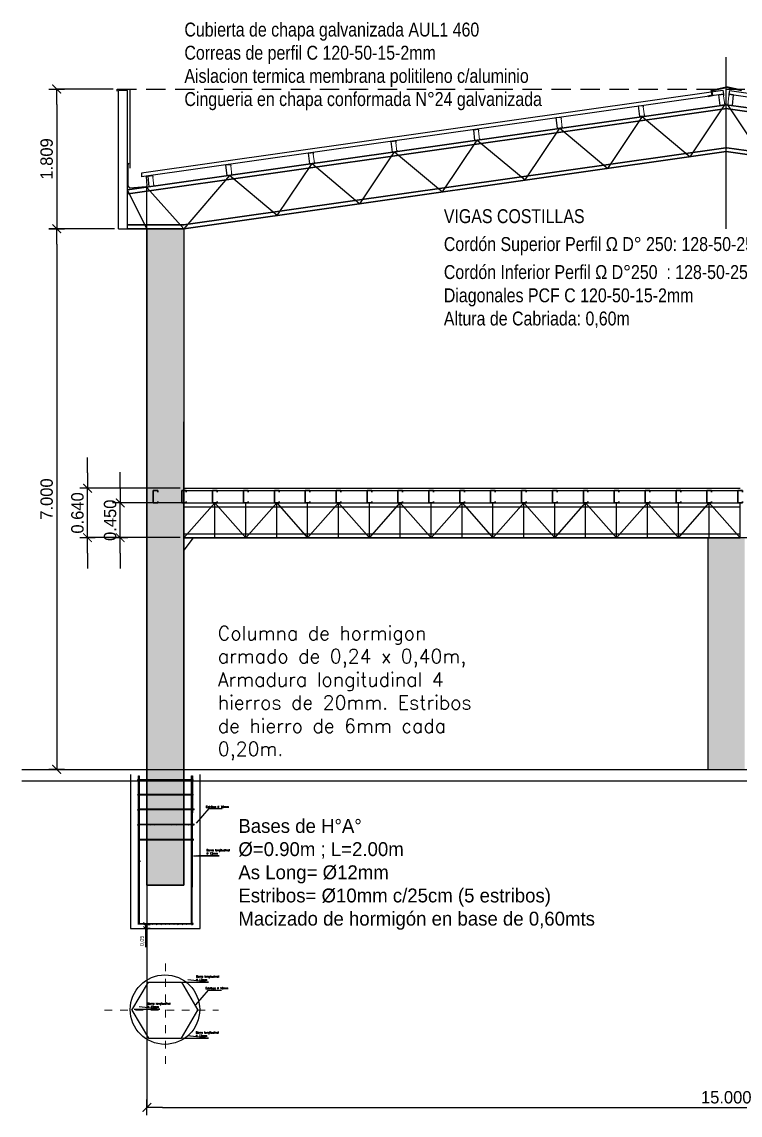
# Model space of a CAD drawing. Header units: millimetres. Extents: x -20 to 118, y -57 to 37.
# Drawn here: x -10.14 to -0.84, y 11.84 to 25.99 of the extents above; entities that cross this region are included whole.
import ezdxf

# ---------------------------------------------------------------- set-up
doc = ezdxf.new("R2010")
doc.units = ezdxf.units.MM
for name, pattern in [('DASHDOT2', [12.7, 6.35, -3.175, 0, -3.175]), ('HIDDEN', [0.375, 0.25, -0.125]), ('RAYITAS', [0.375, 0.25, -0.125])]:
    doc.linetypes.add(name, pattern=pattern)
doc.layers.get('0').update_dxf_attribs({"linetype": 'CONTINUOUS'})
doc.layers.get('Defpoints').update_dxf_attribs({"linetype": 'CONTINUOUS'})
doc.layers.add('0.18', color=253, linetype='CONTINUOUS', lineweight=18)
doc.layers.add('TEXTO', color=7, linetype='CONTINUOUS', lineweight=25)
doc.layers.add('diagonales', color=1, linetype='DASHDOT2')
doc.styles.add('ROMANS', font='romans')
doc.dimstyles.new('1-100', dxfattribs={"dimscale": 0.05, "dimtxt": 2.5, "dimasz": 2.5, "dimexe": 1.25, "dimexo": 0.625, "dimtad": 1, "dimzin": 1, "dimtxsty": 'Standard', "dimcen": 0, "dimadec": 0, "dimazin": 0, "dimtm": 1e-09, "dimtfac": 1, "dimtofl": 0, "dimtmove": 0, "dimatfit": 3, "dimfxl": 1.25, "dimarcsym": 0})
doc.dimstyles.new('CABREADAS', dxfattribs={"dimtxt": 0.16, "dimasz": 0.2, "dimexe": 0, "dimexo": 0.05, "dimgap": 0.05, "dimtad": 1, "dimdec": 3, "dimzin": 0, "dimdsep": 46, "dimtxsty": 'Standard', "dimblk": 'COTA_N', "dimcen": 0.1, "dimclrd": 256, "dimclrt": 256, "dimadec": 0, "dimazin": 0, "dimtfac": 1, "dimtdec": 3, "dimtix": 1, "dimtmove": 2, "dimatfit": 3, "dimldrblk": 'COTA_N', "dimfxl": 0, "dimtolj": 1, "dimtzin": 0, "dimarcsym": 0})
doc.dimstyles.get("Standard").update_dxf_attribs({"dimtxt": 0.18, "dimasz": 0.18, "dimexe": 0.18, "dimexo": 0.0625, "dimgap": 0.09, "dimtad": 0, "dimtih": 1, "dimtoh": 1, "dimdec": 4, "dimzin": 0, "dimdsep": 46, "dimtxsty": 'Standard', "dimcen": 0.09, "dimadec": 0, "dimazin": 0, "dimtfac": 1, "dimtdec": 4, "dimtofl": 0, "dimtmove": 0, "dimatfit": 3, "dimfxl": 1, "dimtolj": 1, "dimtzin": 0, "dimarcsym": 0})

# ---------------------------------------------------------------- blocks, each defined once
blk = doc.blocks.new('_OBLIQUE')
at = {"color": 0, "linetype": 'ByBlock'}
blk.add_line((-0.5, -0.5), (0.5, 0.5), dxfattribs=at)
blk = doc.blocks.new('*D172')
at = {"layer": '0.18', "color": 0, "lineweight": -2, "ltscale": 0.08, "transparency": 16777216}
for p, q in [((359.96, 71.857), (360.034, 71.857)), ((359.96, 71.807), (360.034, 71.807)), ((359.972, 71.857), (359.972, 71.807)), ((359.972, 71.807), (359.972, 71.561))]:
    blk.add_line(p, q, dxfattribs=at)
at = {"layer": 'Defpoints', "color": 0, "ltscale": 0.08, "transparency": 16777216}
for p in [(359.929, 71.857), (359.929, 71.807), (359.972, 71.807)]:
    blk.add_point(p, dxfattribs=at)
at = {"layer": '0.18', "color": 0, "lineweight": -2, "ltscale": 0.08, "transparency": 16777216, "xscale": 0.05, "yscale": 0.05, "zscale": 0.05}
for p, rotation in [((359.972, 71.857), 90), ((359.972, 71.807), 270)]:
    blk.add_blockref('_OBLIQUE', p, dxfattribs=dict(at, rotation=rotation))
at = {"layer": '0.18', "color": 0, "lineweight": 18, "ltscale": 0.08, "transparency": 16777216, "insert": (359.93, 71.644), "char_height": 0.05, "attachment_point": 5, "rotation": 90}
blk.add_mtext('0,05', dxfattribs=at)
blk = doc.blocks.new('COTA_N')
for p, q in [((-1, 0), (0, 0)), ((0, 0.5), (0, -0.5))]:
    blk.add_line(p, q)
at = {"const_width": 0.065}
blk.add_lwpolyline([(0.141, 0.141), (0.283, 0.283), (0, 0), (-0.141, -0.141), (-0.283, -0.283)], dxfattribs=at)
blk = doc.blocks.new('*D184')
at = {"color": 0, "lineweight": -2, "transparency": 16777216}
for p, q in [((-9.635, 23.313), (-9.685, 23.313)), ((-9.635, 16.313), (-9.685, 16.313))]:
    blk.add_line(p, q, dxfattribs=at)
at = {"lineweight": -2, "transparency": 16777216}
blk.add_line((-9.685, 23.113), (-9.685, 16.513), dxfattribs=at)
at = {"layer": 'Defpoints', "color": 0, "transparency": 16777216}
for p in [(-9.685, 23.313), (-9.685, 16.313), (-9.685, 16.313)]:
    blk.add_point(p, dxfattribs=at)
at = {"lineweight": -2, "transparency": 16777216, "xscale": 0.2, "yscale": 0.2, "zscale": 0.2}
for p, rotation in [((-9.685, 23.313), 90), ((-9.685, 16.313), 270)]:
    blk.add_blockref('COTA_N', p, dxfattribs=dict(at, rotation=rotation))
at = {"transparency": 16777216, "insert": (-9.815, 19.813), "char_height": 0.16, "attachment_point": 5, "rotation": 90}
blk.add_mtext('\\A1;7.000', dxfattribs=at)
blk = doc.blocks.new('perfil c 160')
at = {"color": 240, "lineweight": 35, "true_color": 0xed1f24}
for p, q in [((-3431.862, -2449.393), (-3431.922, -2449.393)), ((-3431.922, -2449.393), (-3431.922, -2449.553)), ((-3431.862, -2449.413), (-3431.862, -2449.393)), ((-3431.862, -2449.553), (-3431.862, -2449.533)), ((-3431.922, -2449.553), (-3431.862, -2449.553))]:
    blk.add_line(p, q, dxfattribs=at)
blk = doc.blocks.new('*D189')
at = {"lineweight": -2, "transparency": 16777216}
for p, q in [((-8.863, 19.963), (-8.863, 20.163)), ((-8.863, 19.313), (-8.863, 19.763)), ((-8.863, 19.113), (-8.863, 18.913))]:
    blk.add_line(p, q, dxfattribs=at)
at = {"color": 0, "lineweight": -2, "transparency": 16777216}
for p, q in [((-8.057, 19.763), (-8.863, 19.763)), ((-8.087, 19.313), (-8.863, 19.313))]:
    blk.add_line(p, q, dxfattribs=at)
at = {"layer": 'Defpoints', "color": 0, "transparency": 16777216}
for p in [(-8.863, 19.763), (-8.007, 19.763), (-8.037, 19.313)]:
    blk.add_point(p, dxfattribs=at)
at = {"lineweight": -2, "transparency": 16777216, "xscale": 0.2, "yscale": 0.2, "zscale": 0.2}
for p, rotation in [((-8.863, 19.763), 270), ((-8.863, 19.313), 90)]:
    blk.add_blockref('COTA_N', p, dxfattribs=dict(at, rotation=rotation))
at = {"transparency": 16777216, "insert": (-8.993, 19.538), "char_height": 0.16, "attachment_point": 5, "rotation": 90}
blk.add_mtext('\\A1;0.450', dxfattribs=at)
blk = doc.blocks.new('*D190')
at = {"lineweight": -2, "transparency": 16777216}
for p, q in [((-9.286, 20.153), (-9.286, 20.353)), ((-9.286, 19.313), (-9.286, 19.953)), ((-9.286, 19.113), (-9.286, 18.913))]:
    blk.add_line(p, q, dxfattribs=at)
at = {"color": 0, "lineweight": -2, "transparency": 16777216}
for p, q in [((-8.087, 19.953), (-9.286, 19.953)), ((-8.087, 19.313), (-9.286, 19.313))]:
    blk.add_line(p, q, dxfattribs=at)
at = {"layer": 'Defpoints', "color": 0, "transparency": 16777216}
for p in [(-9.286, 19.953), (-8.037, 19.953), (-8.037, 19.313)]:
    blk.add_point(p, dxfattribs=at)
at = {"lineweight": -2, "transparency": 16777216, "xscale": 0.2, "yscale": 0.2, "zscale": 0.2}
for p, rotation in [((-9.286, 19.953), 270), ((-9.286, 19.313), 90)]:
    blk.add_blockref('COTA_N', p, dxfattribs=dict(at, rotation=rotation))
at = {"transparency": 16777216, "insert": (-9.416, 19.633), "char_height": 0.16, "attachment_point": 5, "rotation": 90}
blk.add_mtext('\\A1;0.640', dxfattribs=at)
blk = doc.blocks.new('*D192')
at = {"color": 0, "lineweight": -2, "transparency": 16777216}
for p, q in [((-8.517, 16.263), (-8.517, 11.936)), ((6.483, 16.263), (6.483, 11.936))]:
    blk.add_line(p, q, dxfattribs=at)
at = {"lineweight": -2, "transparency": 16777216}
blk.add_line((-8.317, 11.936), (6.283, 11.936), dxfattribs=at)
at = {"layer": 'Defpoints', "color": 0, "transparency": 16777216}
for p in [(-8.517, 16.313), (6.483, 16.313), (6.483, 11.936)]:
    blk.add_point(p, dxfattribs=at)
at = {"lineweight": -2, "transparency": 16777216, "xscale": 0.2, "yscale": 0.2, "zscale": 0.2, "rotation": 180}
blk.add_blockref('COTA_N', (-8.517, 11.936), dxfattribs=at)
at = {"lineweight": -2, "transparency": 16777216, "xscale": 0.2, "yscale": 0.2, "zscale": 0.2}
blk.add_blockref('COTA_N', (6.483, 11.936), dxfattribs=at)
at = {"transparency": 16777216, "insert": (-1.017, 12.066), "char_height": 0.16, "attachment_point": 5}
blk.add_mtext('\\A1;15.000', dxfattribs=at)
blk = doc.blocks.new('*D185')
at = {"color": 0, "lineweight": -2, "transparency": 16777216}
for p, q in [((-8.953, 25.122), (-9.685, 25.122)), ((-8.937, 23.313), (-9.685, 23.313))]:
    blk.add_line(p, q, dxfattribs=at)
at = {"lineweight": -2, "transparency": 16777216}
blk.add_line((-9.685, 24.922), (-9.685, 23.513), dxfattribs=at)
at = {"layer": 'Defpoints', "color": 0, "transparency": 16777216}
for p in [(-8.903, 25.122), (-9.685, 23.313), (-8.887, 23.313)]:
    blk.add_point(p, dxfattribs=at)
at = {"lineweight": -2, "transparency": 16777216, "xscale": 0.2, "yscale": 0.2, "zscale": 0.2}
for p, rotation in [((-9.685, 25.122), 90), ((-9.685, 23.313), 270)]:
    blk.add_blockref('COTA_N', p, dxfattribs=dict(at, rotation=rotation))
at = {"transparency": 16777216, "insert": (-9.815, 24.217), "char_height": 0.16, "attachment_point": 5, "rotation": 90}
blk.add_mtext('\\A1;1.809', dxfattribs=at)
blk = doc.blocks.new('base')
at = {"ltscale": 0.08}
for p, q in [((359.78, 73.798), (359.78, 71.803)), ((360.68, 71.803), (360.68, 73.798)), ((359.875, 73.733), (360.287, 73.733)), ((360.287, 73.723), (359.875, 73.723)), ((359.907, 73.723), (359.917, 73.733)), ((359.912, 73.723), (359.922, 73.733)), ((359.962, 73.723), (359.972, 73.733)), ((359.967, 73.723), (359.977, 73.733)), ((360.017, 73.723), (360.027, 73.733)), ((360.022, 73.723), (360.032, 73.733)), ((360.072, 73.723), (360.082, 73.733)), ((360.077, 73.723), (360.087, 73.733)), ((360.127, 73.723), (360.137, 73.733)), ((360.132, 73.723), (360.142, 73.733)), ((360.182, 73.723), (360.192, 73.733)), ((360.187, 73.723), (360.197, 73.733)), ((360.238, 73.723), (360.248, 73.733)), ((360.243, 73.723), (360.253, 73.733)), ((360.287, 73.733), (360.585, 73.733)), ((360.585, 73.723), (360.287, 73.723)), ((360.293, 73.723), (360.303, 73.733)), ((360.298, 73.723), (360.308, 73.733)), ((360.348, 73.723), (360.358, 73.733)), ((360.353, 73.723), (360.363, 73.733)), ((360.403, 73.723), (360.413, 73.733)), ((360.408, 73.723), (360.418, 73.733)), ((360.458, 73.723), (360.468, 73.733)), ((360.463, 73.723), (360.473, 73.733)), ((360.513, 73.723), (360.523, 73.733)), ((360.518, 73.723), (360.528, 73.733)), ((360.568, 73.723), (360.578, 73.733)), ((360.573, 73.723), (360.583, 73.733)), ((359.875, 73.542), (360.287, 73.542)), ((360.287, 73.532), (359.875, 73.532)), ((359.907, 73.532), (359.917, 73.542)), ((359.912, 73.532), (359.922, 73.542)), ((359.962, 73.532), (359.972, 73.542)), ((359.967, 73.532), (359.977, 73.542)), ((360.017, 73.532), (360.027, 73.542)), ((360.022, 73.532), (360.032, 73.542)), ((360.072, 73.532), (360.082, 73.542)), ((360.077, 73.532), (360.087, 73.542)), ((360.127, 73.532), (360.137, 73.542)), ((360.132, 73.532), (360.142, 73.542)), ((360.182, 73.532), (360.192, 73.542)), ((360.187, 73.532), (360.197, 73.542)), ((360.238, 73.532), (360.248, 73.542)), ((360.243, 73.532), (360.253, 73.542)), ((360.287, 73.542), (360.585, 73.542)), ((360.585, 73.532), (360.287, 73.532)), ((360.293, 73.532), (360.303, 73.542)), ((360.298, 73.532), (360.308, 73.542)), ((360.348, 73.532), (360.358, 73.542)), ((360.353, 73.532), (360.363, 73.542)), ((360.403, 73.532), (360.413, 73.542)), ((360.408, 73.532), (360.418, 73.542)), ((360.458, 73.532), (360.468, 73.542)), ((360.463, 73.532), (360.473, 73.542)), ((360.513, 73.532), (360.523, 73.542)), ((360.518, 73.532), (360.528, 73.542)), ((360.568, 73.532), (360.578, 73.542)), ((360.573, 73.532), (360.583, 73.542)), ((359.888, 73.352), (360.3, 73.352)), ((360.3, 73.342), (359.888, 73.342)), ((359.92, 73.342), (359.93, 73.352)), ((359.925, 73.342), (359.935, 73.352)), ((359.975, 73.342), (359.985, 73.352)), ((359.98, 73.342), (359.99, 73.352)), ((360.03, 73.342), (360.04, 73.352)), ((360.035, 73.342), (360.045, 73.352)), ((360.085, 73.342), (360.095, 73.352)), ((360.09, 73.342), (360.1, 73.352)), ((360.14, 73.342), (360.15, 73.352)), ((360.145, 73.342), (360.155, 73.352)), ((360.195, 73.342), (360.205, 73.352)), ((360.2, 73.342), (360.21, 73.352)), ((360.251, 73.342), (360.261, 73.352)), ((360.256, 73.342), (360.266, 73.352)), ((360.3, 73.352), (360.598, 73.352)), ((360.598, 73.342), (360.3, 73.342)), ((360.306, 73.342), (360.316, 73.352)), ((360.311, 73.342), (360.321, 73.352)), ((360.361, 73.342), (360.371, 73.352)), ((360.366, 73.342), (360.376, 73.352)), ((360.416, 73.342), (360.426, 73.352)), ((360.421, 73.342), (360.431, 73.352)), ((360.471, 73.342), (360.481, 73.352)), ((360.476, 73.342), (360.486, 73.352)), ((360.526, 73.342), (360.536, 73.352)), ((360.531, 73.342), (360.541, 73.352)), ((360.568, 73.337), (360.578, 73.347)), ((360.573, 73.337), (360.583, 73.347)), ((360.582, 73.342), (360.592, 73.352)), ((360.587, 73.342), (360.597, 73.352)), ((359.888, 73.156), (360.3, 73.156)), ((360.3, 73.146), (359.888, 73.146)), ((359.92, 73.146), (359.93, 73.156)), ((359.925, 73.146), (359.935, 73.156)), ((359.975, 73.146), (359.985, 73.156)), ((359.98, 73.146), (359.99, 73.156)), ((360.03, 73.146), (360.04, 73.156)), ((360.035, 73.146), (360.045, 73.156)), ((360.085, 73.146), (360.095, 73.156)), ((360.09, 73.146), (360.1, 73.156)), ((360.14, 73.146), (360.15, 73.156)), ((360.145, 73.146), (360.155, 73.156)), ((360.195, 73.146), (360.205, 73.156)), ((360.2, 73.146), (360.21, 73.156)), ((360.251, 73.146), (360.261, 73.156)), ((360.256, 73.146), (360.266, 73.156)), ((360.3, 73.156), (360.598, 73.156)), ((360.598, 73.146), (360.3, 73.146)), ((360.306, 73.146), (360.316, 73.156)), ((360.311, 73.146), (360.321, 73.156)), ((360.361, 73.146), (360.371, 73.156)), ((360.366, 73.146), (360.376, 73.156)), ((360.416, 73.146), (360.426, 73.156)), ((360.421, 73.146), (360.431, 73.156)), ((360.471, 73.146), (360.481, 73.156)), ((360.476, 73.146), (360.486, 73.156)), ((360.526, 73.146), (360.536, 73.156)), ((360.531, 73.146), (360.541, 73.156)), ((360.568, 73.141), (360.578, 73.151)), ((360.573, 73.141), (360.583, 73.151)), ((360.582, 73.146), (360.592, 73.156)), ((360.587, 73.146), (360.597, 73.156)), ((359.888, 72.96), (360.3, 72.96)), ((360.3, 72.95), (359.888, 72.95)), ((359.92, 72.95), (359.93, 72.96)), ((359.925, 72.95), (359.935, 72.96)), ((359.975, 72.95), (359.985, 72.96)), ((359.98, 72.95), (359.99, 72.96)), ((360.03, 72.95), (360.04, 72.96)), ((360.035, 72.95), (360.045, 72.96)), ((360.085, 72.95), (360.095, 72.96)), ((360.09, 72.95), (360.1, 72.96)), ((360.14, 72.95), (360.15, 72.96)), ((360.145, 72.95), (360.155, 72.96)), ((360.195, 72.95), (360.205, 72.96)), ((360.2, 72.95), (360.21, 72.96)), ((360.251, 72.95), (360.261, 72.96)), ((360.256, 72.95), (360.266, 72.96)), ((360.3, 72.96), (360.598, 72.96)), ((360.598, 72.95), (360.3, 72.95)), ((360.306, 72.95), (360.316, 72.96)), ((360.311, 72.95), (360.321, 72.96)), ((360.361, 72.95), (360.371, 72.96)), ((360.366, 72.95), (360.376, 72.96)), ((360.416, 72.95), (360.426, 72.96)), ((360.421, 72.95), (360.431, 72.96)), ((360.471, 72.95), (360.481, 72.96)), ((360.476, 72.95), (360.486, 72.96)), ((360.526, 72.95), (360.536, 72.96)), ((360.531, 72.95), (360.541, 72.96)), ((359.891, 72.669), (359.901, 72.679)), ((359.896, 72.669), (359.906, 72.679)), ((359.78, 71.803), (360.68, 71.803)), ((359.875, 71.869), (360.287, 71.869)), ((360.287, 71.859), (359.875, 71.859)), ((359.946, 71.854), (359.956, 71.864)), ((359.951, 71.854), (359.961, 71.864)), ((360.002, 71.854), (360.012, 71.864)), ((360.007, 71.854), (360.017, 71.864)), ((360.057, 71.854), (360.067, 71.864)), ((360.062, 71.854), (360.072, 71.864)), ((360.112, 71.854), (360.122, 71.864)), ((360.117, 71.854), (360.127, 71.864)), ((360.167, 71.854), (360.177, 71.864)), ((360.172, 71.854), (360.182, 71.864)), ((360.222, 71.854), (360.232, 71.864)), ((360.227, 71.854), (360.237, 71.864)), ((360.277, 71.854), (360.287, 71.864)), ((360.282, 71.854), (360.292, 71.864)), ((360.287, 71.869), (360.585, 71.869)), ((360.585, 71.859), (360.287, 71.859)), ((360.333, 71.854), (360.343, 71.864)), ((360.338, 71.854), (360.348, 71.864)), ((360.388, 71.854), (360.398, 71.864)), ((360.393, 71.854), (360.403, 71.864)), ((360.403, 71.859), (360.413, 71.869)), ((360.408, 71.859), (360.418, 71.869)), ((360.443, 71.854), (360.453, 71.864)), ((360.448, 71.854), (360.458, 71.864)), ((360.498, 71.854), (360.508, 71.864)), ((360.503, 71.854), (360.513, 71.864))]:
    blk.add_line(p, q, dxfattribs=at)
blk.add_line((360.568, 71.856), (360.58, 71.856))
blk.add_lwpolyline([(359.88, 73.783), (359.892, 73.783), (359.892, 71.859), (359.88, 71.859), (359.88, 73.783)])
blk.add_lwpolyline([(360.568, 71.856), (360.568, 73.783), (360.58, 73.783), (360.574, 71.856)], dxfattribs=at)
for centre, start, end in [((359.875, 73.728), 90, 270), ((360.585, 73.728), 270, 90), ((359.875, 73.537), 90, 270), ((360.585, 73.537), 270, 90), ((359.875, 73.342), 90, 270), ((359.888, 73.347), 90, 270), ((360.585, 73.342), 270, 90), ((360.598, 73.347), 270, 90), ((359.875, 73.146), 90, 270), ((359.888, 73.151), 90, 270), ((360.585, 73.146), 270, 90), ((360.598, 73.151), 270, 90), ((359.888, 72.955), 90, 270), ((360.585, 71.865), 270, 90)]:
    blk.add_arc(centre, 0.005, start, end, dxfattribs=at)
at = {"layer": 'diagonales', "color": 2, "char_height": 0.025, "attachment_point": 4, "style": 'ROMANS'}
for s, insert, width in [('Estribos %%C 10mm', (360.755, 73.379), 0.33101), ('Barra longitudinal %%C 12mm', (360.764, 72.797), 0.33884)]:
    blk.add_mtext(s, dxfattribs=dict(at, insert=insert, width=width))
at = {"layer": '0.18', "lineweight": 18, "ltscale": 0.08}
dim = blk.add_linear_dim(base=(359.972, 71.807), p1=(359.929, 71.857), p2=(359.929, 71.807), angle=270, dimstyle='1-100', override={"dimtxt": 1, "dimasz": 1, "dimgap": 0.25, "dimblk1": 'OBLIQUE', "dimblk2": 'OBLIQUE', "dimsah": 1}, dxfattribs=at)
dim.commit()
dim.dimension.update_dxf_attribs({"geometry": '*D172', "text_midpoint": (359.972, 71.644), "dimtype": 129})
at = {"layer": 'diagonales', "linetype": 'Continuous'}
blk.add_leader([(360.631, 73.167), (360.796, 73.356), (360.963, 73.356)], dimstyle='Standard', override={"dimasz": 0.05}, dxfattribs=at)
at = {"layer": 'diagonales', "linetype": 'Continuous', "annotation_type": 0, "has_hookline": 1, "hookline_direction": 0, "text_width": 0.327}
blk.add_leader([(360.592, 72.747), (360.926, 72.747), (360.657, 72.747)], dimstyle='Standard', override={"dimasz": 0.05}, dxfattribs=at)

msp = doc.modelspace()

# ---------------------------------------------------------------- hatches: boundary and pattern name
at = {"true_color": 0x939598}
h = msp.add_hatch(color=252, dxfattribs=at)
h.dxf.hatch_style = 1
h.paths.add_polyline_path([(-8.0372, 20.8129), (-8.0371, 23.3129), (-8.5171, 23.3129), (-8.5171, 16.3129), (-8.0372, 16.3129)])
h.paths.add_polyline_path([(-8.0372, 16.3129), (-8.5171, 16.3129), (-8.5171, 16.181), (-8.2202, 16.181), (-8.0372, 16.181)])
h.paths.add_polyline_path([(-8.0372, 16.1629), (-8.5171, 16.1629), (-8.5171, 15.9902), (-8.2202, 15.9902), (-8.0372, 15.9902)])
h.paths.add_polyline_path([(-8.0372, 15.9802), (-8.2202, 15.9802), (-8.5171, 15.9802), (-8.5171, 15.7995), (-8.2071, 15.7995), (-8.0372, 15.7995)])
h.paths.add_polyline_path([(-8.0372, 15.7895), (-8.2071, 15.7895), (-8.5171, 15.7895), (-8.5171, 15.6038), (-8.2071, 15.6038), (-8.0372, 15.6038)])
h.paths.add_polyline_path([(-8.0372, 15.5938), (-8.2071, 15.5938), (-8.5171, 15.5938), (-8.5171, 15.4081), (-8.2071, 15.4081), (-8.0371, 15.4081)])
h.paths.add_polyline_path([(-8.0371, 15.3981), (-8.2071, 15.3981), (-8.5171, 15.3981), (-8.5171, 14.8129), (-8.0371, 14.8129)])
h = msp.add_hatch(color=252, dxfattribs=at)
h.dxf.hatch_style = 1
h.paths.add_polyline_path([(-0.7771, 19.3129), (-0.8371, 19.3129), (-0.9513, 19.3129), (-1.2571, 19.3129), (-1.2571, 16.3129), (-0.7771, 16.3129)])
at = {"layer": '0.18'}
h = msp.add_hatch(color=256, dxfattribs=at)
edge = h.paths.add_edge_path()
edge.add_arc((-8.2772, 13.5572), 0.004, 0, 360)
h = msp.add_hatch(color=256, dxfattribs=at)
edge = h.paths.add_edge_path()
edge.add_arc((-7.8633, 13.1953), 0.004, 0, 360)

# ---------------------------------------------------------------- linework, layer by layer
for p, q in [((-1.0171, 23.3129), (-1.0171, 25.5339)), ((-1.0171, 23.3129), (-1.0171, 25.5339)), ((-8.8871, 23.3129), (-8.8871, 25.1049)), ((-8.7671, 25.1049), (-8.8871, 25.1049)), ((-8.7671, 23.3129), (-8.7671, 25.1049)), ((-1.4857, 24.2461), (-1.0369, 24.9161)), ((-0.5486, 24.2461), (-0.9974, 24.9161)), ((-2.5511, 24.0944), (-2.1023, 24.7643)), ((-2.1067, 24.768), (-1.4857, 24.2461)), ((-3.6208, 23.9456), (-3.1721, 24.6163)), ((-3.1721, 24.6163), (-2.5511, 24.0944)), ((-4.6898, 23.7919), (-4.2407, 24.4597)), ((-4.2407, 24.4597), (-3.6208, 23.9456)), ((-1.0171, 23.3129), (-1.0171, 24.3684)), ((-1.0171, 23.3129), (-1.0171, 24.3684)), ((-5.7587, 23.6374), (-5.3099, 24.3074)), ((-5.3099, 24.3074), (-4.6898, 23.7919)), ((-6.8291, 23.4849), (-6.3793, 24.1565)), ((-6.3793, 24.1565), (-5.7587, 23.6374)), ((-7.4483, 24.0028), (-8.0371, 23.3129)), ((-6.8291, 23.4849), (-7.4483, 24.0028)), ((-8.5171, 23.3129), (-8.7671, 23.8149)), ((-8.5171, 23.3129), (-8.5171, 23.8477)), ((-8.0371, 23.3129), (-8.5171, 23.8477)), ((-8.8871, 23.3129), (-8.7671, 23.3129)), ((-8.5171, 23.3129), (-8.5171, 14.8505)), ((-8.5171, 16.3129), (-8.5171, 23.3129)), ((-8.5171, 23.3129), (-8.0371, 23.3129)), ((-8.5171, 23.3129), (-8.5171, 14.8129)), ((-8.0371, 23.3129), (-8.0372, 20.8129)), ((-8.0372, 16.3129), (-8.0372, 20.8129)), ((-1.2571, 19.3129), (-8.0372, 19.3129)), ((-8.0371, 19.3129), (-7.9171, 19.3129)), ((-1.2571, 19.3129), (-1.2571, 16.3129)), ((-0.7771, 19.3129), (-1.2571, 19.3129)), ((5.9429, 19.3129), (-0.9513, 19.3129)), ((-10.136, 16.3129), (30.393, 16.3129)), ((-8.0371, 14.8129), (-8.0372, 16.3129)), ((-1.2571, 16.3129), (-0.7771, 16.3129)), ((-10.136, 16.1629), (30.393, 16.1629)), ((-8.5171, 14.8129), (-8.0371, 14.8129)), ((-8.4946, 13.5573), (-8.0683, 13.5572)), ((-8.4946, 12.8333), (-8.0683, 12.8334))]:
    msp.add_line(p, q)
at = {"color": 3, "lineweight": 30}
for p, q in [((-8.9028, 25.095), (-8.9028, 25.1216)), ((-8.9028, 25.1216), (-8.7391, 25.1216)), ((-8.7391, 25.1216), (-8.7391, 24.0955)), ((-1.0598, 25.1049), (-8.588, 24.0342)), ((-1.0608, 25.1055), (-1.0537, 25.0553)), ((-0.9744, 25.1049), (-0.9815, 25.0554)), ((-0.9744, 25.1049), (6.5537, 24.0342)), ((-1.0528, 25.0554), (-8.588, 23.9837)), ((-0.9815, 25.0554), (6.5537, 23.9837)), ((-8.7604, 24.1411), (-8.751, 24.1643)), ((-8.7604, 23.8671), (-8.7604, 24.1411)), ((-8.588, 24.0342), (-8.588, 23.9837)), ((-8.4731, 24), (-8.5265, 23.9883)), ((-8.5265, 23.9883), (-8.5168, 23.8676)), ((-8.473, 23.9992), (-8.4731, 24)), ((-8.4731, 24), (-8.4731, 24)), ((-8.7378, 23.8364), (-8.7604, 23.8671)), ((-8.5308, 23.8563), (-8.7378, 23.8364)), ((-8.5168, 23.8676), (-8.5308, 23.8563))]:
    msp.add_line(p, q, dxfattribs=at)
at = {"linetype": 'RAYITAS'}
msp.add_line((-8.9028, 25.1216), (6.8685, 25.1216), dxfattribs=at)
at = {"lineweight": 40}
for p, q in [((-1.2094, 25.1045), (-1.0132, 25.1449)), ((-1.1957, 25.0419), (-1.2094, 25.1045)), ((-0.8138, 25.1038), (-1.0132, 25.1449)), ((-1.2519, 25.029), (-1.1957, 25.0419))]:
    msp.add_line(p, q, dxfattribs=at)
at = {"lineweight": 35}
for p, q in [((-1.0171, 24.9189), (-8.7671, 23.8149)), ((-1.0171, 24.9189), (6.7329, 23.8149)), ((-1.0101, 24.8694), (-8.7601, 23.7654)), ((-1.0242, 24.8694), (6.7258, 23.7654)), ((-1.0242, 24.3624), (-8.0442, 23.3624)), ((-1.0101, 24.3624), (6.0099, 23.3624)), ((-1.0171, 24.3129), (-8.0371, 23.3129)), ((-1.0171, 24.3129), (6.0029, 23.3129)), ((-8.5171, 23.3629), (-8.7671, 23.3629)), ((-8.5171, 23.3629), (-8.0371, 23.3629)), ((-8.5171, 23.3129), (-8.7671, 23.3129)), ((-8.5171, 23.3129), (-8.0371, 23.3129))]:
    msp.add_line(p, q, dxfattribs=at)
at = {"color": 4}
for p, q in [((-8.0371, 19.9529), (-0.8371, 19.9529)), ((-8.0371, 19.9229), (-0.8371, 19.9229))]:
    msp.add_line(p, q, dxfattribs=at)
at = {"color": 7, "lineweight": 30}
for p, q in [((-8.0371, 19.7629), (-0.8371, 19.7629)), ((-8.0371, 19.3129), (-7.6371, 19.7629)), ((-8.0371, 19.7129), (-0.8371, 19.7129)), ((-7.6371, 19.3129), (-7.6371, 19.7629)), ((-7.6371, 19.7629), (-7.2371, 19.3129)), ((-7.2371, 19.3129), (-7.2371, 19.7629)), ((-7.2371, 19.3129), (-6.8371, 19.7629)), ((-6.8371, 19.3129), (-6.8371, 19.7629)), ((-6.8371, 19.7629), (-6.4371, 19.3129)), ((-6.4371, 19.3129), (-6.4371, 19.7629)), ((-6.4371, 19.3129), (-6.0371, 19.7629)), ((-6.0371, 19.3129), (-6.0371, 19.7629)), ((-6.0371, 19.7629), (-5.6371, 19.3129)), ((-5.6371, 19.3129), (-5.6371, 19.7629)), ((-5.6371, 19.3129), (-5.2371, 19.7629)), ((-5.2371, 19.3129), (-5.2371, 19.7629)), ((-5.2371, 19.7629), (-4.8371, 19.3129)), ((-4.8371, 19.3129), (-4.8371, 19.7629)), ((-4.8371, 19.3129), (-4.4371, 19.7629)), ((-4.4371, 19.3129), (-4.4371, 19.7629)), ((-4.4371, 19.7629), (-4.0371, 19.3129)), ((-4.0371, 19.3129), (-4.0371, 19.7629)), ((-4.0371, 19.3129), (-3.6371, 19.7629)), ((-3.6371, 19.3129), (-3.6371, 19.7629)), ((-3.6371, 19.7629), (-3.2371, 19.3129)), ((-3.2371, 19.3129), (-3.2371, 19.7629)), ((-3.2371, 19.3129), (-2.8371, 19.7629)), ((-2.8371, 19.3129), (-2.8371, 19.7629)), ((-2.8371, 19.7629), (-2.4371, 19.3129)), ((-2.4371, 19.3129), (-2.4371, 19.7629)), ((-2.4371, 19.3129), (-2.0371, 19.7629)), ((-2.0371, 19.3129), (-2.0371, 19.7629)), ((-2.0371, 19.7629), (-1.6371, 19.3129)), ((-1.6371, 19.3129), (-1.6371, 19.7629)), ((-1.6371, 19.3129), (-1.2371, 19.7629)), ((-1.2371, 19.3129), (-1.2371, 19.7629)), ((-1.2371, 19.7629), (-0.8371, 19.3129)), ((-0.8371, 19.3129), (-0.8371, 19.7629)), ((-8.0371, 19.3629), (-0.8371, 19.3629)), ((-8.0371, 19.3129), (-0.8371, 19.3129)), ((-7.9171, 19.3129), (-8.0371, 19.1529))]:
    msp.add_line(p, q, dxfattribs=at)
at = {"color": 1, "linetype": 'HIDDEN', "lineweight": 15, "ltscale": 0.08}
for p, q in [((-8.2772, 13.7989), (-8.2772, 12.4837)), ((-9.0651, 13.1953), (-7.5892, 13.1953))]:
    msp.add_line(p, q, dxfattribs=at)
at = {"ltscale": 0.08}
for p, q in [((-8.7133, 13.1953), (-8.4946, 13.5573)), ((-8.0683, 13.5572), (-7.8581, 13.1953)), ((-8.7133, 13.1953), (-8.4946, 12.8333)), ((-8.0683, 12.8334), (-7.8581, 13.1953))]:
    msp.add_line(p, q, dxfattribs=at)
at = {"color": 3, "ltscale": 0.08}
for points in [[(-1.0391, 24.936), (-1.0369, 24.9163), (-1.0965, 24.9095), (-1.1124, 25.0486), (-1.0528, 25.0554), (-1.0505, 25.0356)], [(-0.9951, 24.936), (-0.9974, 24.9163), (-0.9378, 24.9095), (-0.9219, 25.0486), (-0.9815, 25.0554), (-0.9837, 25.0356)], [(-2.0791, 24.7913), (-2.0769, 24.7716), (-2.1365, 24.7648), (-2.1524, 24.9039), (-2.0928, 24.9108), (-2.0905, 24.8909)], [(-3.1446, 24.6395), (-3.1423, 24.6198), (-3.2019, 24.613), (-3.2178, 24.7522), (-3.1582, 24.759), (-3.1559, 24.7391)], [(-4.2132, 24.483), (-4.2109, 24.4633), (-4.2705, 24.4565), (-4.2864, 24.5956), (-4.2268, 24.6025), (-4.2245, 24.5826)], [(-5.2824, 24.3307), (-5.2801, 24.311), (-5.3397, 24.3042), (-5.3556, 24.4433), (-5.296, 24.4501), (-5.2937, 24.4303)], [(-6.3518, 24.1798), (-6.3495, 24.1601), (-6.4091, 24.1533), (-6.425, 24.2924), (-6.3654, 24.2992), (-6.3632, 24.2794)], [(-7.4208, 24.0261), (-7.4185, 24.0064), (-7.4781, 23.9996), (-7.494, 24.1387), (-7.4344, 24.1455), (-7.4322, 24.1257)], [(-8.4295, 23.8832), (-8.4272, 23.8634), (-8.4869, 23.8566), (-8.5028, 23.9958), (-8.4431, 24.0026), (-8.4409, 23.9827)]]:
    msp.add_lwpolyline(points, dxfattribs=at)
at = {"color": 4, "lineweight": 15, "ltscale": 0.08}
for points in [[(-1.0505, 25.0353), (-1.0369, 24.9161), (-1.0965, 24.9093), (-1.0987, 24.9288)], [(-0.9838, 25.0353), (-0.9974, 24.9161), (-0.9378, 24.9093), (-0.9355, 24.9288)], [(-2.0905, 24.8907), (-2.0769, 24.7714), (-2.1365, 24.7646), (-2.1387, 24.7841)], [(-3.1559, 24.7389), (-3.1423, 24.6197), (-3.2019, 24.6129), (-3.2041, 24.6323)], [(-4.2245, 24.5824), (-4.2109, 24.4631), (-4.2705, 24.4563), (-4.2727, 24.4758)], [(-5.2937, 24.43), (-5.2801, 24.3108), (-5.3397, 24.304), (-5.3419, 24.3235)], [(-6.3631, 24.2791), (-6.3495, 24.1599), (-6.4091, 24.1531), (-6.4113, 24.1726)], [(-7.4321, 24.1254), (-7.4185, 24.0062), (-7.4781, 23.9994), (-7.4803, 24.0189)], [(-8.4408, 23.9825), (-8.4273, 23.8633), (-8.4868, 23.8565), (-8.4891, 23.8759)]]:
    msp.add_lwpolyline(points, dxfattribs=at)
msp.add_lwpolyline([(-8.5171, 23.3129), (-8.0371, 23.3129), (-8.0371, 14.8129), (-8.5171, 14.8129)], close=True)
msp.add_circle((-8.2841, 13.2022), 0.45)
at = {"layer": '0.18'}
for centre in [(-8.2772, 13.5572), (-7.8633, 13.1953)]:
    msp.add_circle(centre, 0.004, dxfattribs=at)

# ---------------------------------------------------------------- block references
for name, p in [('perfil c 160', (3423.4851, 2469.3158)), ('perfil c 160', (3423.8551, 2469.3158)), ('perfil c 160', (3424.2551, 2469.3158)), ('perfil c 160', (3424.6551, 2469.3158)), ('perfil c 160', (3425.0551, 2469.3158)), ('perfil c 160', (3425.4551, 2469.3158)), ('perfil c 160', (3425.8551, 2469.3158)), ('perfil c 160', (3426.2551, 2469.3158)), ('perfil c 160', (3426.6551, 2469.3158)), ('perfil c 160', (3427.0551, 2469.3158)), ('perfil c 160', (3427.4551, 2469.3158)), ('perfil c 160', (3427.8551, 2469.3158)), ('perfil c 160', (3428.2551, 2469.3158)), ('perfil c 160', (3428.6551, 2469.3158)), ('perfil c 160', (3429.0551, 2469.3158)), ('perfil c 160', (3429.4551, 2469.3158)), ('perfil c 160', (3429.8551, 2469.3158)), ('perfil c 160', (3430.2551, 2469.3158)), ('perfil c 160', (3430.6551, 2469.3158)), ('perfil c 160', (3431.0551, 2469.3158)), ('base', (-368.5076, -57.552))]:
    msp.add_blockref(name, p)

# ---------------------------------------------------------------- texts
at = {"layer": 'diagonales', "color": 2, "char_height": 0.025, "attachment_point": 4, "style": 'ROMANS'}
for s, insert, width in [('Barra longitudinal %%C 12mm', (-7.8811, 13.6096), 0.338839), ('Estribos %%C 10mm', (-7.7591, 13.4781), 0.331007), ('Barra longitudinal %%C 12mm', (-8.5094, 13.2584), 0.338839), ('Barra longitudinal %%C 12mm', (-7.883, 12.8836), 0.338839)]:
    msp.add_mtext(s, dxfattribs=dict(at, insert=insert, width=width))
at = {"layer": 'TEXTO', "char_height": 0.18, "attachment_point": 4}
for s, insert, width in [('{\\fArial Narrow|b0|i0|c0|p34;Cubierta de chapa galvanizada AUL1 460\\PCorreas de perfil C 120-50-15-2mm\\PAislacion termica membrana politileno c/aluminio\\PCingueria en chapa conformada N°24 galvanizada}', (-8.0317, 25.4148), 6.233314), ('\\A1;{\\fArial Narrow|b0|i0|c0|p34;VIGAS COSTILLAS\\PCordón Superior Perfil \\fArial Narrow|b0|i0|c238|p34;Ω\\fArial Narrow|b0|i0|c0|p34; D° 250: 128-50-25-3.2mm - chapa de \\H0.7x;\\S1/8;\\H1.4286x;"\\PCordón Inferior Perfil \\fArial Narrow|b0|i0|c238|p34;Ω \\fArial Narrow|b0|i0|c0|p34;D°250  : 128-50-25-3.2mm - chapa \\H0.69999x;\\S1/8;\\H1.42863x;"\\PDiagonales PCF C 120-50-15-2mm\\PAltura de Cabriada: 0,60m}', (-4.673, 22.7965), 6.311365), ('\\A1;\\pxql;{\\Fromans|c0;Columna de hormigon armado de 0,24 x 0,40m, Armadura longitudinal 4 hierros de 20mm. Estribos de hierro de 6mm cada 0,20m.}', (-7.5998, 17.3001), 3.885533), ('\\pxql;Bases de H°A°\\PØ=0.90m ; L=2.00m\\PAs Long= Ø12mm\\PEstribos= Ø10mm c/25cm (5 estribos)\\PMacizado de hormigón en base de 0,60mts', (-7.333, 14.9529), 6.233314)]:
    msp.add_mtext(s, dxfattribs=dict(at, insert=insert, width=width))

# ---------------------------------------------------------------- dimensions: what is measured, and where the dimension line sits
for base, p1, p2, picture, middle in [((-9.6847, 23.3129), (-8.9028, 25.1216), (-8.8871, 23.3129), '*D185', (-9.8147, 24.2172)), ((-9.6847, 16.3129), (-9.6847, 23.3129), (-9.6847, 16.3129), '*D184', (-9.8147, 19.8129)), ((-9.2865, 19.9529), (-8.0372, 19.3129), (-8.0371, 19.9529), '*D190', (-9.4165, 19.6329)), ((-8.8625, 19.7629), (-8.0371, 19.3129), (-8.0071, 19.7629), '*D189', (-8.9925, 19.5379))]:
    dim = msp.add_linear_dim(base=base, p1=p1, p2=p2, angle=90, dimstyle='CABREADAS', override={"dimfxl": 1.25})
    dim.commit()
    dim.dimension.update_dxf_attribs({"geometry": picture, "text_midpoint": middle})
dim = msp.add_linear_dim(base=(6.4829, 11.9357), p1=(-8.5171, 16.3129), p2=(6.4829, 16.3129), dimstyle='CABREADAS', override={"dimfxl": 1.25})
dim.commit()
dim.dimension.update_dxf_attribs({"geometry": '*D192', "text_midpoint": (-1.0171, 12.0657)})

# ---------------------------------------------------------------- leaders
at = {"layer": 'diagonales', "linetype": 'Continuous', "annotation_type": 0, "has_hookline": 1, "hookline_direction": 0, "text_width": 0.3274}
for points in [[(-8.0534, 13.5593), (-7.7198, 13.5593), (-7.9882, 13.5873)], [(-8.6818, 13.2081), (-8.3481, 13.2081), (-8.6166, 13.2361)], [(-8.0554, 12.8333), (-7.7217, 12.8333), (-7.9902, 12.8613)]]:
    msp.add_leader(points, dimstyle='Standard', override={"dimasz": 0.05}, dxfattribs=at)
at = {"layer": 'diagonales', "linetype": 'Continuous'}
msp.add_leader([(-7.8835, 13.2658), (-7.7181, 13.4549), (-7.5513, 13.4549)], dimstyle='Standard', override={"dimasz": 0.05}, dxfattribs=at)

doc.saveas('drawing.dxf')
